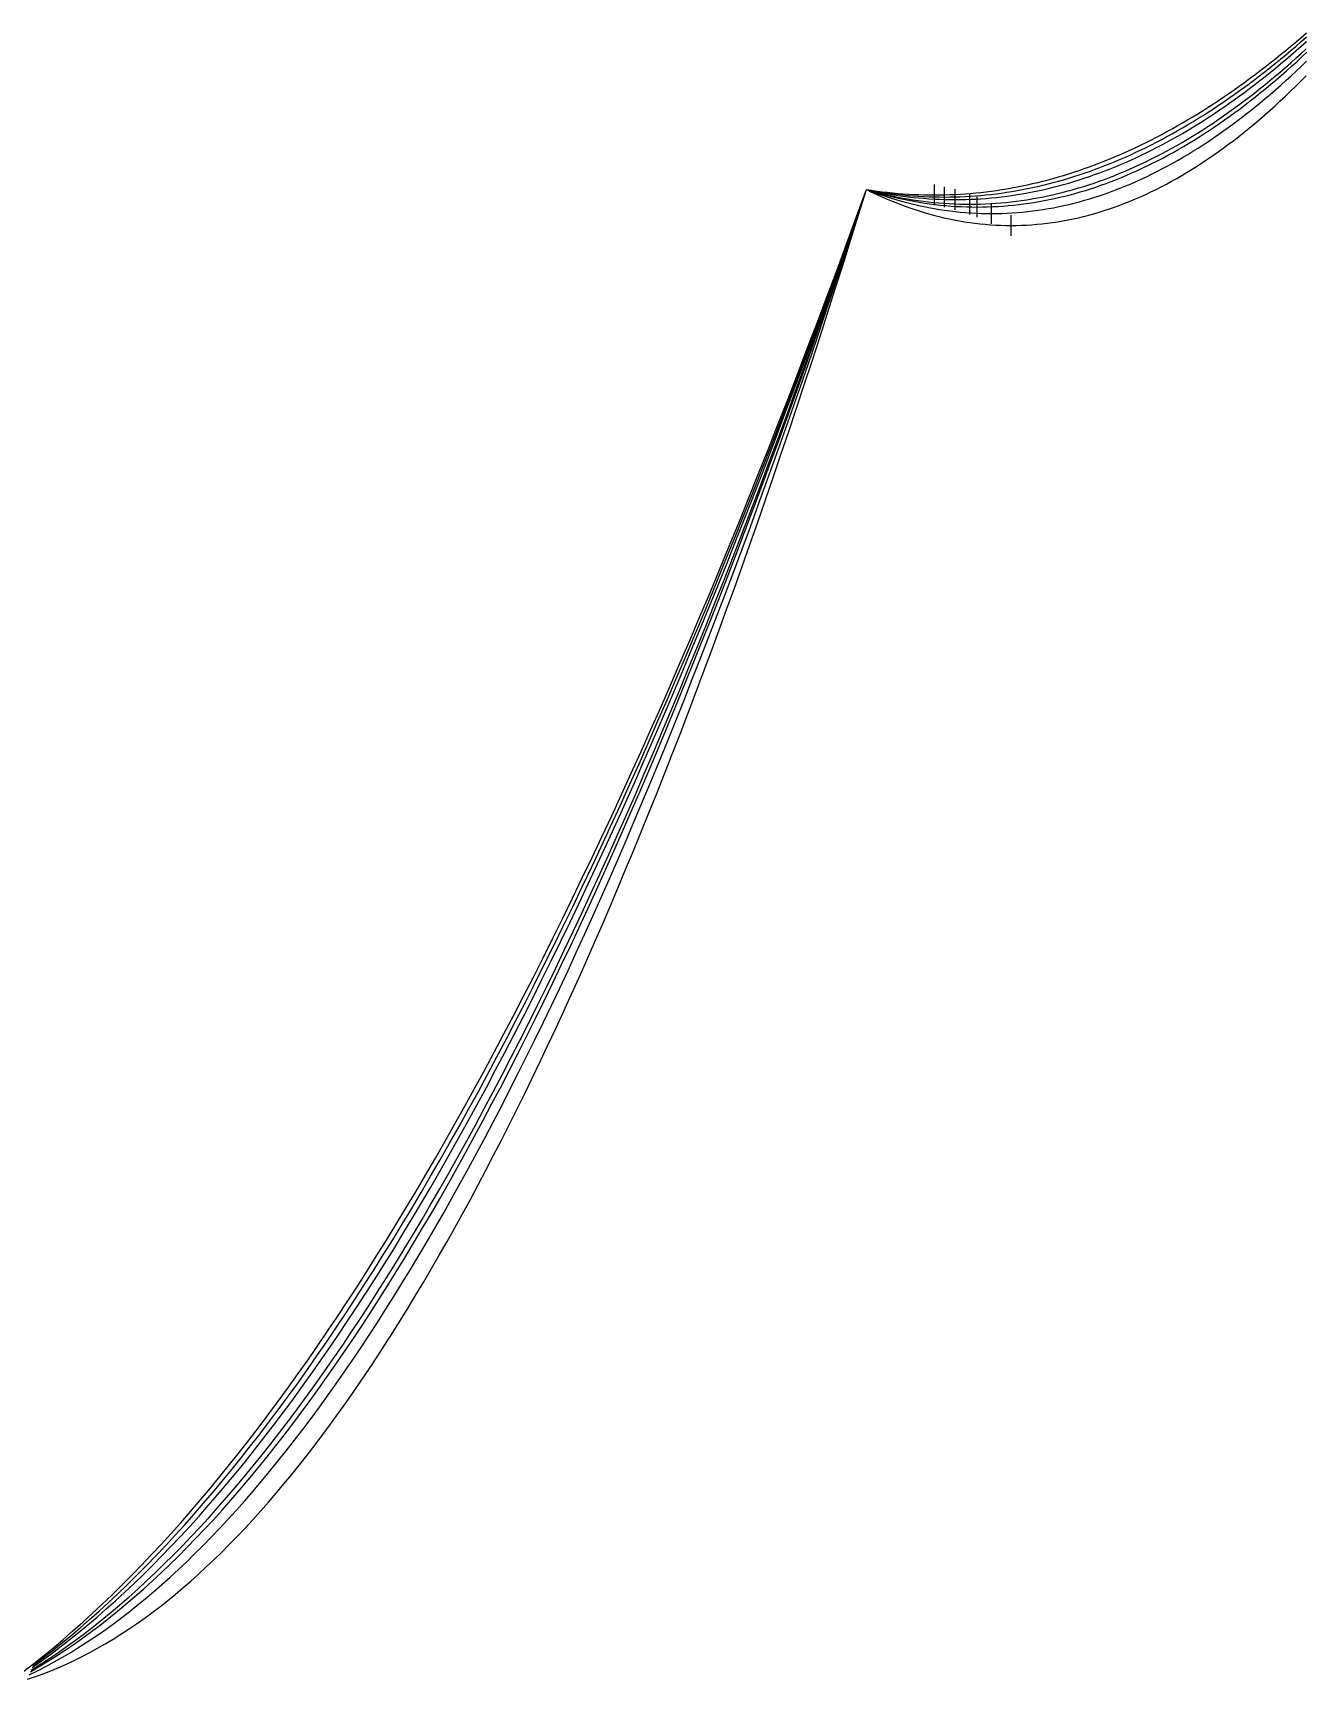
# Model space of a CAD drawing. Header units: metres. Extents: x -87 to 28195, y -4474 to 524.
# Drawn here: x 24047 to 24665, y -4270 to -3468 of the extents above; entities that cross this region are included whole.
import ezdxf

# ---------------------------------------------------------------- set-up
doc = ezdxf.new("R2010")
doc.units = ezdxf.units.M
for name, color, linetype in [('CATENARIES_-10_bare', 7, 'Continuous'), ('CATENARIES_-10_ICE', 7, 'Continuous'), ('CATENARIES_-19_bare', 7, 'Continuous'), ('CATENARIES_-19_HEAVY_ICE', 7, 'Continuous'), ('CATENARIES_0', 7, 'Continuous'), ('CATENARIES_0_ICE', 7, 'Continuous'), ('CATENARIES_50_theoretical', 7, 'Continuous')]:
    doc.layers.add(name, color=color, linetype=linetype)

msp = doc.modelspace()

# ---------------------------------------------------------------- linework, layer by layer
at = {"layer": 'CATENARIES_-10_bare'}
msp.add_line((24491.04, -3552.75), (24491.04, -3542.75), dxfattribs=at)
for points in [[(24452.92, -3544.1, 0), (24455.46, -3544.57, 0), (24458, -3545.01, 0), (24460.54, -3545.41, 0), (24463.09, -3545.78, 0), (24465.63, -3546.13, 0), (24468.17, -3546.43, 0), (24470.71, -3546.71, 0), (24473.25, -3546.95, 0), (24475.79, -3547.16, 0), (24478.34, -3547.34, 0), (24480.88, -3547.49, 0), (24483.42, -3547.6, 0), (24485.96, -3547.68, 0), (24488.5, -3547.73, 0), (24491.04, -3547.75, 0), (24493.56, -3547.73, 0), (24496.08, -3547.68, 0), (24498.6, -3547.6, 0), (24501.12, -3547.49, 0), (24503.63, -3547.35, 0), (24506.15, -3547.17, 0), (24508.67, -3546.97, 0), (24511.19, -3546.73, 0), (24513.71, -3546.46, 0), (24516.22, -3546.16, 0), (24518.74, -3545.82, 0), (24521.26, -3545.46, 0), (24523.78, -3545.06, 0), (24526.3, -3544.63, 0), (24528.81, -3544.17, 0), (24531.33, -3543.67, 0), (24533.85, -3543.15, 0), (24536.37, -3542.59, 0), (24538.89, -3542, 0), (24541.4, -3541.38, 0), (24543.92, -3540.73, 0), (24546.44, -3540.05, 0), (24548.96, -3539.33, 0), (24551.48, -3538.58, 0), (24553.99, -3537.81, 0), (24556.51, -3536.99, 0), (24559.03, -3536.15, 0), (24561.55, -3535.28, 0), (24564.07, -3534.37, 0), (24566.59, -3533.43, 0), (24569.1, -3532.46, 0), (24571.62, -3531.46, 0), (24574.14, -3530.43, 0), (24576.66, -3529.36, 0), (24579.18, -3528.26, 0), (24581.69, -3527.13, 0), (24584.21, -3525.97, 0), (24586.73, -3524.78, 0), (24589.25, -3523.55, 0), (24591.77, -3522.3, 0), (24594.28, -3521.01, 0), (24596.8, -3519.69, 0), (24599.32, -3518.33, 0), (24601.84, -3516.95, 0), (24604.36, -3515.53, 0), (24606.87, -3514.09, 0), (24609.39, -3512.61, 0), (24611.91, -3511.1, 0), (24614.43, -3509.55, 0), (24616.95, -3507.98, 0), (24619.46, -3506.37, 0), (24621.98, -3504.73, 0), (24624.5, -3503.06, 0), (24627.02, -3501.36, 0), (24629.54, -3499.62, 0), (24632.05, -3497.86, 0), (24634.57, -3496.06, 0), (24637.09, -3494.23, 0), (24639.61, -3492.36, 0), (24642.13, -3490.47, 0), (24644.64, -3488.54, 0), (24647.16, -3486.59, 0), (24649.68, -3484.6, 0), (24652.2, -3482.57, 0), (24654.72, -3480.52, 0), (24657.23, -3478.44, 0), (24659.75, -3476.32, 0), (24662.27, -3474.17, 0), (24664.79, -3471.99, 0), (24667.31, -3469.77, 0)], [(24046.77, -4263.42, 0), (24051.38, -4259.95, 0), (24056, -4256.37, 0), (24060.61, -4252.68, 0), (24065.23, -4248.89, 0), (24069.84, -4244.98, 0), (24074.46, -4240.97, 0), (24079.07, -4236.86, 0), (24083.69, -4232.63, 0), (24088.3, -4228.3, 0), (24092.92, -4223.86, 0), (24097.54, -4219.32, 0), (24102.15, -4214.67, 0), (24106.77, -4209.9, 0), (24111.38, -4205.04, 0), (24116, -4200.06, 0), (24120.61, -4194.98, 0), (24125.23, -4189.79, 0), (24129.84, -4184.49, 0), (24134.46, -4179.08, 0), (24139.07, -4173.57, 0), (24143.69, -4167.95, 0), (24148.3, -4162.22, 0), (24152.92, -4156.38, 0), (24157.54, -4150.44, 0), (24162.15, -4144.39, 0), (24166.77, -4138.23, 0), (24171.38, -4131.96, 0), (24176, -4125.59, 0), (24180.61, -4119.1, 0), (24185.23, -4112.51, 0), (24189.84, -4105.81, 0), (24194.46, -4099.01, 0), (24199.07, -4092.09, 0), (24203.69, -4085.07, 0), (24208.3, -4077.94, 0), (24212.92, -4070.7, 0), (24217.54, -4063.35, 0), (24222.15, -4055.9, 0), (24226.77, -4048.33, 0), (24231.38, -4040.66, 0), (24236, -4032.88, 0), (24240.61, -4024.99, 0), (24245.23, -4016.99, 0), (24249.84, -4008.89, 0), (24254.46, -4000.67, 0), (24259.07, -3992.35, 0), (24263.69, -3983.92, 0), (24268.3, -3975.38, 0), (24272.92, -3966.73, 0), (24277.54, -3957.97, 0), (24282.15, -3949.11, 0), (24286.77, -3940.13, 0), (24291.38, -3931.05, 0), (24296, -3921.85, 0), (24300.61, -3912.55, 0), (24305.23, -3903.14, 0), (24309.84, -3893.62, 0), (24314.46, -3883.99, 0), (24319.07, -3874.25, 0), (24323.69, -3864.41, 0), (24328.3, -3854.45, 0), (24332.92, -3844.38, 0), (24337.54, -3834.21, 0), (24342.15, -3823.92, 0), (24346.77, -3813.53, 0), (24351.38, -3803.03, 0), (24356, -3792.41, 0), (24360.61, -3781.69, 0), (24365.23, -3770.86, 0), (24369.84, -3759.91, 0), (24374.46, -3748.86, 0), (24379.07, -3737.7, 0), (24383.69, -3726.43, 0), (24388.3, -3715.04, 0), (24392.92, -3703.55, 0), (24397.54, -3691.95, 0), (24402.15, -3680.23, 0), (24406.77, -3668.41, 0), (24411.38, -3656.48, 0), (24416, -3644.43, 0), (24420.61, -3632.28, 0), (24425.23, -3620.01, 0), (24429.84, -3607.64, 0), (24434.46, -3595.15, 0), (24439.07, -3582.56, 0), (24443.69, -3569.85, 0), (24448.3, -3557.03, 0), (24452.92, -3544.1, 0)]]:
    msp.add_polyline3d(points, dxfattribs=at)
at = {"layer": 'CATENARIES_-10_ICE'}
msp.add_line((24503.34, -3556.26), (24503.34, -3546.26), dxfattribs=at)
for points in [[(24452.92, -3544.1, 0), (24455.44, -3544.8, 0), (24457.96, -3545.46, 0), (24460.48, -3546.09, 0), (24463, -3546.68, 0), (24465.52, -3547.23, 0), (24468.04, -3547.75, 0), (24470.57, -3548.24, 0), (24473.09, -3548.68, 0), (24475.61, -3549.09, 0), (24478.13, -3549.47, 0), (24480.65, -3549.81, 0), (24483.17, -3550.11, 0), (24485.69, -3550.38, 0), (24488.21, -3550.62, 0), (24490.73, -3550.81, 0), (24493.25, -3550.97, 0), (24495.77, -3551.1, 0), (24498.29, -3551.19, 0), (24500.82, -3551.24, 0), (24503.34, -3551.26, 0), (24505.86, -3551.24, 0), (24508.38, -3551.19, 0), (24510.9, -3551.1, 0), (24513.42, -3550.97, 0), (24515.94, -3550.81, 0), (24518.46, -3550.62, 0), (24520.98, -3550.38, 0), (24523.5, -3550.11, 0), (24526.03, -3549.81, 0), (24528.55, -3549.47, 0), (24531.07, -3549.09, 0), (24533.59, -3548.68, 0), (24536.11, -3548.23, 0), (24538.63, -3547.75, 0), (24541.15, -3547.23, 0), (24543.67, -3546.68, 0), (24546.19, -3546.09, 0), (24548.72, -3545.46, 0), (24551.24, -3544.8, 0), (24553.76, -3544.1, 0), (24556.28, -3543.36, 0), (24558.8, -3542.59, 0), (24561.32, -3541.79, 0), (24563.84, -3540.95, 0), (24566.36, -3540.07, 0), (24568.88, -3539.16, 0), (24571.4, -3538.21, 0), (24573.93, -3537.22, 0), (24576.45, -3536.2, 0), (24578.97, -3535.15, 0), (24581.49, -3534.05, 0), (24584.01, -3532.92, 0), (24586.53, -3531.76, 0), (24589.05, -3530.56, 0), (24591.57, -3529.32, 0), (24594.09, -3528.05, 0), (24596.62, -3526.75, 0), (24599.14, -3525.4, 0), (24601.66, -3524.02, 0), (24604.18, -3522.61, 0), (24606.7, -3521.16, 0), (24609.22, -3519.67, 0), (24611.74, -3518.15, 0), (24614.26, -3516.59, 0), (24616.78, -3514.99, 0), (24619.3, -3513.36, 0), (24621.83, -3511.7, 0), (24624.35, -3510, 0), (24626.87, -3508.26, 0), (24629.39, -3506.48, 0), (24631.91, -3504.67, 0), (24634.43, -3502.83, 0), (24636.95, -3500.95, 0), (24639.47, -3499.03, 0), (24641.99, -3497.08, 0), (24644.51, -3495.09, 0), (24647.04, -3493.06, 0), (24649.56, -3491, 0), (24652.08, -3488.9, 0), (24654.6, -3486.77, 0), (24657.12, -3484.6, 0), (24659.64, -3482.4, 0), (24662.16, -3480.15, 0), (24664.68, -3477.88, 0), (24667.2, -3475.56, 0)], [(24045.91, -4265.7, 0), (24050.24, -4262.99, 0), (24054.57, -4260.18, 0), (24058.9, -4257.25, 0), (24063.23, -4254.22, 0), (24067.56, -4251.09, 0), (24071.89, -4247.85, 0), (24076.22, -4244.5, 0), (24080.55, -4241.05, 0), (24084.88, -4237.49, 0), (24089.21, -4233.83, 0), (24093.54, -4230.06, 0), (24097.87, -4226.18, 0), (24102.2, -4222.2, 0), (24106.53, -4218.11, 0), (24110.86, -4213.92, 0), (24115.19, -4209.62, 0), (24119.52, -4205.21, 0), (24123.85, -4200.7, 0), (24128.18, -4196.08, 0), (24132.51, -4191.36, 0), (24136.84, -4186.53, 0), (24141.17, -4181.59, 0), (24145.5, -4176.54, 0), (24149.83, -4171.39, 0), (24154.16, -4166.14, 0), (24158.49, -4160.77, 0), (24162.82, -4155.3, 0), (24167.15, -4149.73, 0), (24171.48, -4144.05, 0), (24175.81, -4138.26, 0), (24180.14, -4132.36, 0), (24184.47, -4126.36, 0), (24188.8, -4120.25, 0), (24193.13, -4114.03, 0), (24197.46, -4107.71, 0), (24201.79, -4101.28, 0), (24206.12, -4094.75, 0), (24210.45, -4088.1, 0), (24214.78, -4081.35, 0), (24219.11, -4074.5, 0), (24223.44, -4067.53, 0), (24227.77, -4060.46, 0), (24232.1, -4053.28, 0), (24236.43, -4046, 0), (24240.76, -4038.61, 0), (24245.08, -4031.11, 0), (24249.41, -4023.5, 0), (24253.74, -4015.79, 0), (24258.07, -4007.97, 0), (24262.4, -4000.04, 0), (24266.73, -3992.01, 0), (24271.06, -3983.86, 0), (24275.39, -3975.61, 0), (24279.72, -3967.25, 0), (24284.05, -3958.79, 0), (24288.38, -3950.21, 0), (24292.71, -3941.53, 0), (24297.04, -3932.75, 0), (24301.37, -3923.85, 0), (24305.7, -3914.84, 0), (24310.03, -3905.73, 0), (24314.36, -3896.51, 0), (24318.69, -3887.18, 0), (24323.02, -3877.75, 0), (24327.35, -3868.2, 0), (24331.68, -3858.55, 0), (24336.01, -3848.79, 0), (24340.34, -3838.92, 0), (24344.67, -3828.94, 0), (24349, -3818.86, 0), (24353.33, -3808.66, 0), (24357.66, -3798.36, 0), (24361.99, -3787.95, 0), (24366.32, -3777.43, 0), (24370.65, -3766.8, 0), (24374.98, -3756.06, 0), (24379.31, -3745.21, 0), (24383.64, -3734.26, 0), (24387.97, -3723.19, 0), (24392.3, -3712.02, 0), (24396.63, -3700.74, 0), (24400.96, -3689.34, 0), (24405.29, -3677.84, 0), (24409.62, -3666.23, 0), (24413.95, -3654.51, 0), (24418.28, -3642.68, 0), (24422.61, -3630.74, 0), (24426.94, -3618.7, 0), (24431.27, -3606.54, 0), (24435.6, -3594.27, 0), (24439.93, -3581.89, 0), (24444.26, -3569.41, 0), (24448.59, -3556.81, 0), (24452.92, -3544.1, 0)]]:
    msp.add_polyline3d(points, dxfattribs=at)
at = {"layer": 'CATENARIES_-19_bare'}
msp.add_line((24486.04, -3551.73), (24486.04, -3541.73), dxfattribs=at)
for points in [[(24452.92, -3544.1, 0), (24455.47, -3544.49, 0), (24458.02, -3544.85, 0), (24460.56, -3545.18, 0), (24463.11, -3545.47, 0), (24465.66, -3545.74, 0), (24468.21, -3545.97, 0), (24470.76, -3546.17, 0), (24473.3, -3546.34, 0), (24475.85, -3546.48, 0), (24478.4, -3546.59, 0), (24480.95, -3546.67, 0), (24483.5, -3546.72, 0), (24486.04, -3546.73, 0), (24488.56, -3546.72, 0), (24491.08, -3546.67, 0), (24493.6, -3546.6, 0), (24496.11, -3546.49, 0), (24498.63, -3546.35, 0), (24501.15, -3546.19, 0), (24503.67, -3545.99, 0), (24506.18, -3545.76, 0), (24508.7, -3545.5, 0), (24511.22, -3545.21, 0), (24513.74, -3544.89, 0), (24516.26, -3544.54, 0), (24518.77, -3544.16, 0), (24521.29, -3543.75, 0), (24523.81, -3543.31, 0), (24526.33, -3542.84, 0), (24528.84, -3542.34, 0), (24531.36, -3541.8, 0), (24533.88, -3541.24, 0), (24536.4, -3540.65, 0), (24538.91, -3540.02, 0), (24541.43, -3539.37, 0), (24543.95, -3538.68, 0), (24546.47, -3537.97, 0), (24548.99, -3537.22, 0), (24551.5, -3536.45, 0), (24554.02, -3535.64, 0), (24556.54, -3534.8, 0), (24559.06, -3533.93, 0), (24561.57, -3533.04, 0), (24564.09, -3532.11, 0), (24566.61, -3531.15, 0), (24569.13, -3530.16, 0), (24571.65, -3529.14, 0), (24574.16, -3528.09, 0), (24576.68, -3527.01, 0), (24579.2, -3525.9, 0), (24581.72, -3524.75, 0), (24584.23, -3523.58, 0), (24586.75, -3522.38, 0), (24589.27, -3521.15, 0), (24591.79, -3519.88, 0), (24594.3, -3518.59, 0), (24596.82, -3517.26, 0), (24599.34, -3515.91, 0), (24601.86, -3514.52, 0), (24604.38, -3513.11, 0), (24606.89, -3511.66, 0), (24609.41, -3510.18, 0), (24611.93, -3508.68, 0), (24614.45, -3507.14, 0), (24616.96, -3505.57, 0), (24619.48, -3503.97, 0), (24622, -3502.34, 0), (24624.52, -3500.68, 0), (24627.03, -3498.99, 0), (24629.55, -3497.27, 0), (24632.07, -3495.52, 0), (24634.59, -3493.73, 0), (24637.11, -3491.92, 0), (24639.62, -3490.08, 0), (24642.14, -3488.21, 0), (24644.66, -3486.3, 0), (24647.18, -3484.37, 0), (24649.69, -3482.4, 0), (24652.21, -3480.41, 0), (24654.73, -3478.38, 0), (24657.25, -3476.32, 0), (24659.76, -3474.23, 0), (24662.28, -3472.12, 0), (24664.8, -3469.97, 0), (24667.32, -3467.79, 0)], [(24042.47, -4266.14, 0), (24047.24, -4262.44, 0), (24052.01, -4258.64, 0), (24056.78, -4254.73, 0), (24061.56, -4250.7, 0), (24066.33, -4246.57, 0), (24071.1, -4242.32, 0), (24075.87, -4237.97, 0), (24080.65, -4233.51, 0), (24085.42, -4228.94, 0), (24090.19, -4224.25, 0), (24094.97, -4219.46, 0), (24099.74, -4214.56, 0), (24104.51, -4209.54, 0), (24109.28, -4204.42, 0), (24114.06, -4199.19, 0), (24118.83, -4193.84, 0), (24123.6, -4188.39, 0), (24128.37, -4182.83, 0), (24133.15, -4177.16, 0), (24137.92, -4171.37, 0), (24142.69, -4165.48, 0), (24147.47, -4159.48, 0), (24152.24, -4153.36, 0), (24157.01, -4147.14, 0), (24161.78, -4140.8, 0), (24166.56, -4134.36, 0), (24171.33, -4127.8, 0), (24176.1, -4121.14, 0), (24180.87, -4114.36, 0), (24185.65, -4107.47, 0), (24190.42, -4100.48, 0), (24195.19, -4093.37, 0), (24199.97, -4086.15, 0), (24204.74, -4078.82, 0), (24209.51, -4071.38, 0), (24214.28, -4063.83, 0), (24219.06, -4056.17, 0), (24223.83, -4048.4, 0), (24228.6, -4040.51, 0), (24233.37, -4032.52, 0), (24238.15, -4024.41, 0), (24242.92, -4016.2, 0), (24247.69, -4007.87, 0), (24252.47, -3999.43, 0), (24257.24, -3990.89, 0), (24262.01, -3982.23, 0), (24266.78, -3973.45, 0), (24271.56, -3964.57, 0), (24276.33, -3955.58, 0), (24281.1, -3946.47, 0), (24285.87, -3937.26, 0), (24290.65, -3927.93, 0), (24295.42, -3918.49, 0), (24300.19, -3908.94, 0), (24304.97, -3899.28, 0), (24309.74, -3889.5, 0), (24314.51, -3879.62, 0), (24319.28, -3869.62, 0), (24324.06, -3859.51, 0), (24328.83, -3849.29, 0), (24333.6, -3838.96, 0), (24338.37, -3828.51, 0), (24343.15, -3817.95, 0), (24347.92, -3807.29, 0), (24352.69, -3796.5, 0), (24357.47, -3785.61, 0), (24362.24, -3774.61, 0), (24367.01, -3763.49, 0), (24371.78, -3752.26, 0), (24376.56, -3740.92, 0), (24381.33, -3729.46, 0), (24386.1, -3717.89, 0), (24390.87, -3706.21, 0), (24395.65, -3694.42, 0), (24400.42, -3682.52, 0), (24405.19, -3670.5, 0), (24409.97, -3658.37, 0), (24414.74, -3646.12, 0), (24419.51, -3633.77, 0), (24424.28, -3621.3, 0), (24429.06, -3608.71, 0), (24433.83, -3596.02, 0), (24438.6, -3583.21, 0), (24443.37, -3570.29, 0), (24448.15, -3557.25, 0), (24452.92, -3544.1, 0)]]:
    msp.add_polyline3d(points, dxfattribs=at)
at = {"layer": 'CATENARIES_-19_HEAVY_ICE'}
msp.add_line((24513.91, -3560.82), (24513.91, -3550.82), dxfattribs=at)
for points in [[(24452.92, -3544.1, 0), (24455.46, -3545.06, 0), (24458, -3545.97, 0), (24460.54, -3546.85, 0), (24463.08, -3547.68, 0), (24465.63, -3548.47, 0), (24468.17, -3549.23, 0), (24470.71, -3549.94, 0), (24473.25, -3550.61, 0), (24475.79, -3551.24, 0), (24478.33, -3551.83, 0), (24480.87, -3552.38, 0), (24483.41, -3552.89, 0), (24485.95, -3553.36, 0), (24488.5, -3553.79, 0), (24491.04, -3554.17, 0), (24493.58, -3554.52, 0), (24496.12, -3554.82, 0), (24498.66, -3555.09, 0), (24501.2, -3555.31, 0), (24503.74, -3555.49, 0), (24506.28, -3555.64, 0), (24508.82, -3555.74, 0), (24511.37, -3555.8, 0), (24513.91, -3555.82, 0), (24516.42, -3555.8, 0), (24518.94, -3555.74, 0), (24521.45, -3555.64, 0), (24523.97, -3555.5, 0), (24526.49, -3555.32, 0), (24529, -3555.1, 0), (24531.52, -3554.84, 0), (24534.03, -3554.54, 0), (24536.55, -3554.2, 0), (24539.07, -3553.83, 0), (24541.58, -3553.41, 0), (24544.1, -3552.95, 0), (24546.61, -3552.45, 0), (24549.13, -3551.91, 0), (24551.65, -3551.33, 0), (24554.16, -3550.71, 0), (24556.68, -3550.06, 0), (24559.19, -3549.36, 0), (24561.71, -3548.62, 0), (24564.23, -3547.84, 0), (24566.74, -3547.02, 0), (24569.26, -3546.17, 0), (24571.77, -3545.27, 0), (24574.29, -3544.33, 0), (24576.81, -3543.35, 0), (24579.32, -3542.34, 0), (24581.84, -3541.28, 0), (24584.35, -3540.18, 0), (24586.87, -3539.05, 0), (24589.38, -3537.87, 0), (24591.9, -3536.65, 0), (24594.42, -3535.39, 0), (24596.93, -3534.1, 0), (24599.45, -3532.76, 0), (24601.96, -3531.38, 0), (24604.48, -3529.97, 0), (24607, -3528.51, 0), (24609.51, -3527.01, 0), (24612.03, -3525.48, 0), (24614.54, -3523.9, 0), (24617.06, -3522.28, 0), (24619.58, -3520.63, 0), (24622.09, -3518.93, 0), (24624.61, -3517.2, 0), (24627.12, -3515.42, 0), (24629.64, -3513.6, 0), (24632.16, -3511.75, 0), (24634.67, -3509.85, 0), (24637.19, -3507.91, 0), (24639.7, -3505.94, 0), (24642.22, -3503.92, 0), (24644.74, -3501.87, 0), (24647.25, -3499.77, 0), (24649.77, -3497.63, 0), (24652.28, -3495.46, 0), (24654.8, -3493.24, 0), (24657.31, -3490.98, 0), (24659.83, -3488.69, 0), (24662.35, -3486.35, 0), (24664.86, -3483.97, 0), (24667.38, -3481.56, 0)], [(24045.04, -4267.9, 0), (24049.07, -4265.93, 0), (24053.11, -4263.85, 0), (24057.15, -4261.67, 0), (24061.19, -4259.39, 0), (24065.23, -4257.01, 0), (24069.27, -4254.52, 0), (24073.3, -4251.93, 0), (24077.34, -4249.24, 0), (24081.38, -4246.44, 0), (24085.42, -4243.54, 0), (24089.46, -4240.54, 0), (24093.5, -4237.44, 0), (24097.54, -4234.23, 0), (24101.57, -4230.92, 0), (24105.61, -4227.5, 0), (24109.65, -4223.98, 0), (24113.69, -4220.36, 0), (24117.73, -4216.64, 0), (24121.77, -4212.81, 0), (24125.8, -4208.88, 0), (24129.84, -4204.85, 0), (24133.88, -4200.71, 0), (24137.92, -4196.47, 0), (24141.96, -4192.13, 0), (24146, -4187.68, 0), (24150.04, -4183.13, 0), (24154.07, -4178.48, 0), (24158.11, -4173.72, 0), (24162.15, -4168.86, 0), (24166.19, -4163.9, 0), (24170.23, -4158.83, 0), (24174.27, -4153.66, 0), (24178.3, -4148.38, 0), (24182.34, -4143, 0), (24186.38, -4137.52, 0), (24190.42, -4131.93, 0), (24194.46, -4126.24, 0), (24198.5, -4120.45, 0), (24202.54, -4114.55, 0), (24206.57, -4108.55, 0), (24210.61, -4102.45, 0), (24214.65, -4096.24, 0), (24218.69, -4089.92, 0), (24222.73, -4083.51, 0), (24226.77, -4076.99, 0), (24230.8, -4070.36, 0), (24234.84, -4063.63, 0), (24238.88, -4056.8, 0), (24242.92, -4049.86, 0), (24246.96, -4042.82, 0), (24251, -4035.67, 0), (24255.04, -4028.42, 0), (24259.07, -4021.06, 0), (24263.11, -4013.6, 0), (24267.15, -4006.04, 0), (24271.19, -3998.37, 0), (24275.23, -3990.6, 0), (24279.27, -3982.72, 0), (24283.3, -3974.73, 0), (24287.34, -3966.65, 0), (24291.38, -3958.45, 0), (24295.42, -3950.16, 0), (24299.46, -3941.75, 0), (24303.5, -3933.25, 0), (24307.54, -3924.63, 0), (24311.57, -3915.92, 0), (24315.61, -3907.09, 0), (24319.65, -3898.17, 0), (24323.69, -3889.13, 0), (24327.73, -3879.99, 0), (24331.77, -3870.75, 0), (24335.8, -3861.4, 0), (24339.84, -3851.95, 0), (24343.88, -3842.38, 0), (24347.92, -3832.72, 0), (24351.96, -3822.95, 0), (24356, -3813.07, 0), (24360.04, -3803.09, 0), (24364.07, -3793, 0), (24368.11, -3782.8, 0), (24372.15, -3772.5, 0), (24376.19, -3762.09, 0), (24380.23, -3751.58, 0), (24384.27, -3740.96, 0), (24388.3, -3730.23, 0), (24392.34, -3719.4, 0), (24396.38, -3708.46, 0), (24400.42, -3697.42, 0), (24404.46, -3686.26, 0), (24408.5, -3675, 0), (24412.54, -3663.64, 0), (24416.57, -3652.17, 0), (24420.61, -3640.59, 0), (24424.65, -3628.9, 0), (24428.69, -3617.11, 0), (24432.73, -3605.21, 0), (24436.77, -3593.2, 0), (24440.8, -3581.09, 0), (24444.84, -3568.87, 0), (24448.88, -3556.54, 0), (24452.92, -3544.1, 0)]]:
    msp.add_polyline3d(points, dxfattribs=at)
at = {"layer": 'CATENARIES_0'}
msp.add_line((24496.11, -3554), (24496.11, -3544), dxfattribs=at)
for points in [[(24452.92, -3544.1, 0), (24455.46, -3544.66, 0), (24458, -3545.19, 0), (24460.54, -3545.68, 0), (24463.08, -3546.13, 0), (24465.62, -3546.56, 0), (24468.16, -3546.95, 0), (24470.71, -3547.31, 0), (24473.25, -3547.63, 0), (24475.79, -3547.92, 0), (24478.33, -3548.17, 0), (24480.87, -3548.39, 0), (24483.41, -3548.58, 0), (24485.95, -3548.73, 0), (24488.49, -3548.85, 0), (24491.03, -3548.93, 0), (24493.57, -3548.98, 0), (24496.11, -3549, 0), (24498.63, -3548.98, 0), (24501.15, -3548.93, 0), (24503.67, -3548.85, 0), (24506.18, -3548.73, 0), (24508.7, -3548.58, 0), (24511.22, -3548.4, 0), (24513.74, -3548.18, 0), (24516.25, -3547.94, 0), (24518.77, -3547.65, 0), (24521.29, -3547.34, 0), (24523.81, -3546.99, 0), (24526.33, -3546.6, 0), (24528.84, -3546.19, 0), (24531.36, -3545.74, 0), (24533.88, -3545.25, 0), (24536.4, -3544.74, 0), (24538.91, -3544.19, 0), (24541.43, -3543.61, 0), (24543.95, -3542.99, 0), (24546.47, -3542.34, 0), (24548.98, -3541.66, 0), (24551.5, -3540.94, 0), (24554.02, -3540.19, 0), (24556.54, -3539.41, 0), (24559.06, -3538.59, 0), (24561.57, -3537.74, 0), (24564.09, -3536.86, 0), (24566.61, -3535.94, 0), (24569.13, -3535, 0), (24571.64, -3534.01, 0), (24574.16, -3533, 0), (24576.68, -3531.95, 0), (24579.2, -3530.86, 0), (24581.71, -3529.75, 0), (24584.23, -3528.6, 0), (24586.75, -3527.42, 0), (24589.27, -3526.2, 0), (24591.79, -3524.95, 0), (24594.3, -3523.67, 0), (24596.82, -3522.35, 0), (24599.34, -3521, 0), (24601.86, -3519.62, 0), (24604.37, -3518.2, 0), (24606.89, -3516.76, 0), (24609.41, -3515.27, 0), (24611.93, -3513.76, 0), (24614.45, -3512.21, 0), (24616.96, -3510.62, 0), (24619.48, -3509.01, 0), (24622, -3507.36, 0), (24624.52, -3505.67, 0), (24627.03, -3503.96, 0), (24629.55, -3502.21, 0), (24632.07, -3500.43, 0), (24634.59, -3498.61, 0), (24637.1, -3496.76, 0), (24639.62, -3494.88, 0), (24642.14, -3492.96, 0), (24644.66, -3491.01, 0), (24647.18, -3489.03, 0), (24649.69, -3487.01, 0), (24652.21, -3484.96, 0), (24654.73, -3482.87, 0), (24657.25, -3480.76, 0), (24659.76, -3478.61, 0), (24662.28, -3476.42, 0), (24664.8, -3474.21, 0), (24667.32, -3471.95, 0)], [(24046.47, -4264.3, 0), (24050.98, -4261.12, 0), (24055.5, -4257.83, 0), (24060.02, -4254.44, 0), (24064.53, -4250.94, 0), (24069.05, -4247.33, 0), (24073.57, -4243.61, 0), (24078.08, -4239.78, 0), (24082.6, -4235.85, 0), (24087.11, -4231.81, 0), (24091.63, -4227.66, 0), (24096.15, -4223.41, 0), (24100.66, -4219.04, 0), (24105.18, -4214.57, 0), (24109.69, -4209.99, 0), (24114.21, -4205.31, 0), (24118.73, -4200.51, 0), (24123.24, -4195.61, 0), (24127.76, -4190.6, 0), (24132.27, -4185.48, 0), (24136.79, -4180.26, 0), (24141.31, -4174.93, 0), (24145.82, -4169.48, 0), (24150.34, -4163.94, 0), (24154.86, -4158.28, 0), (24159.37, -4152.51, 0), (24163.89, -4146.64, 0), (24168.4, -4140.66, 0), (24172.92, -4134.57, 0), (24177.44, -4128.37, 0), (24181.95, -4122.07, 0), (24186.47, -4115.65, 0), (24190.98, -4109.13, 0), (24195.5, -4102.5, 0), (24200.02, -4095.76, 0), (24204.53, -4088.92, 0), (24209.05, -4081.96, 0), (24213.57, -4074.9, 0), (24218.08, -4067.72, 0), (24222.6, -4060.44, 0), (24227.11, -4053.05, 0), (24231.63, -4045.56, 0), (24236.15, -4037.95, 0), (24240.66, -4030.24, 0), (24245.18, -4022.41, 0), (24249.69, -4014.48, 0), (24254.21, -4006.44, 0), (24258.73, -3998.29, 0), (24263.24, -3990.03, 0), (24267.76, -3981.66, 0), (24272.27, -3973.18, 0), (24276.79, -3964.6, 0), (24281.31, -3955.9, 0), (24285.82, -3947.1, 0), (24290.34, -3938.18, 0), (24294.86, -3929.16, 0), (24299.37, -3920.03, 0), (24303.89, -3910.79, 0), (24308.4, -3901.43, 0), (24312.92, -3891.97, 0), (24317.44, -3882.4, 0), (24321.95, -3872.73, 0), (24326.47, -3862.94, 0), (24330.98, -3853.04, 0), (24335.5, -3843.03, 0), (24340.02, -3832.91, 0), (24344.53, -3822.68, 0), (24349.05, -3812.34, 0), (24353.57, -3801.9, 0), (24358.08, -3791.34, 0), (24362.6, -3780.67, 0), (24367.11, -3769.89, 0), (24371.63, -3759, 0), (24376.15, -3748.01, 0), (24380.66, -3736.9, 0), (24385.18, -3725.68, 0), (24389.69, -3714.35, 0), (24394.21, -3702.91, 0), (24398.73, -3691.36, 0), (24403.24, -3679.7, 0), (24407.76, -3667.92, 0), (24412.27, -3656.04, 0), (24416.79, -3644.05, 0), (24421.31, -3631.94, 0), (24425.82, -3619.73, 0), (24430.34, -3607.4, 0), (24434.86, -3594.96, 0), (24439.37, -3582.41, 0), (24443.89, -3569.75, 0), (24448.4, -3556.98, 0), (24452.92, -3544.1, 0)]]:
    msp.add_polyline3d(points, dxfattribs=at)
at = {"layer": 'CATENARIES_0_ICE'}
msp.add_line((24506.94, -3557.63), (24506.94, -3547.63), dxfattribs=at)
for points in [[(24452.92, -3544.1, 0), (24455.49, -3544.89, 0), (24458.06, -3545.65, 0), (24460.64, -3546.36, 0), (24463.21, -3547.04, 0), (24465.78, -3547.68, 0), (24468.35, -3548.28, 0), (24470.93, -3548.84, 0), (24473.5, -3549.36, 0), (24476.07, -3549.84, 0), (24478.64, -3550.29, 0), (24481.21, -3550.69, 0), (24483.79, -3551.06, 0), (24486.36, -3551.39, 0), (24488.93, -3551.68, 0), (24491.5, -3551.93, 0), (24494.07, -3552.14, 0), (24496.65, -3552.32, 0), (24499.22, -3552.45, 0), (24501.79, -3552.55, 0), (24504.36, -3552.61, 0), (24506.94, -3552.63, 0), (24509.45, -3552.61, 0), (24511.96, -3552.55, 0), (24514.47, -3552.46, 0), (24516.98, -3552.33, 0), (24519.49, -3552.17, 0), (24522, -3551.96, 0), (24524.51, -3551.72, 0), (24527.02, -3551.45, 0), (24529.53, -3551.14, 0), (24532.04, -3550.79, 0), (24534.55, -3550.4, 0), (24537.06, -3549.98, 0), (24539.57, -3549.52, 0), (24542.08, -3549.02, 0), (24544.59, -3548.48, 0), (24547.1, -3547.91, 0), (24549.61, -3547.31, 0), (24552.12, -3546.66, 0), (24554.63, -3545.98, 0), (24557.14, -3545.26, 0), (24559.65, -3544.51, 0), (24562.16, -3543.72, 0), (24564.67, -3542.89, 0), (24567.18, -3542.02, 0), (24569.69, -3541.12, 0), (24572.2, -3540.18, 0), (24574.71, -3539.2, 0), (24577.22, -3538.19, 0), (24579.73, -3537.14, 0), (24582.24, -3536.05, 0), (24584.75, -3534.93, 0), (24587.26, -3533.77, 0), (24589.77, -3532.57, 0), (24592.28, -3531.34, 0), (24594.79, -3530.07, 0), (24597.3, -3528.76, 0), (24599.81, -3527.42, 0), (24602.32, -3526.03, 0), (24604.83, -3524.62, 0), (24607.34, -3523.16, 0), (24609.85, -3521.67, 0), (24612.36, -3520.14, 0), (24614.87, -3518.57, 0), (24617.38, -3516.97, 0), (24619.89, -3515.33, 0), (24622.4, -3513.65, 0), (24624.91, -3511.94, 0), (24627.42, -3510.19, 0), (24629.93, -3508.4, 0), (24632.44, -3506.58, 0), (24634.95, -3504.72, 0), (24637.46, -3502.82, 0), (24639.97, -3500.88, 0), (24642.48, -3498.91, 0), (24644.99, -3496.9, 0), (24647.5, -3494.86, 0), (24650.01, -3492.77, 0), (24652.52, -3490.65, 0), (24655.03, -3488.5, 0), (24657.54, -3486.3, 0), (24660.05, -3484.07, 0), (24662.56, -3481.81, 0), (24665.07, -3479.5, 0), (24667.58, -3477.16, 0)], [(24045.65, -4266.41, 0), (24049.89, -4263.94, 0), (24054.13, -4261.36, 0), (24058.37, -4258.68, 0), (24062.62, -4255.89, 0), (24066.86, -4253, 0), (24071.1, -4250, 0), (24075.34, -4246.89, 0), (24079.59, -4243.68, 0), (24083.83, -4240.37, 0), (24088.07, -4236.94, 0), (24092.31, -4233.42, 0), (24096.56, -4229.78, 0), (24100.8, -4226.05, 0), (24105.04, -4222.2, 0), (24109.28, -4218.25, 0), (24113.53, -4214.2, 0), (24117.77, -4210.04, 0), (24122.01, -4205.77, 0), (24126.25, -4201.4, 0), (24130.5, -4196.92, 0), (24134.74, -4192.34, 0), (24138.98, -4187.65, 0), (24143.22, -4182.85, 0), (24147.47, -4177.95, 0), (24151.71, -4172.94, 0), (24155.95, -4167.83, 0), (24160.19, -4162.61, 0), (24164.44, -4157.28, 0), (24168.68, -4151.85, 0), (24172.92, -4146.32, 0), (24177.16, -4140.67, 0), (24181.4, -4134.92, 0), (24185.65, -4129.07, 0), (24189.89, -4123.11, 0), (24194.13, -4117.04, 0), (24198.37, -4110.86, 0), (24202.62, -4104.58, 0), (24206.86, -4098.19, 0), (24211.1, -4091.7, 0), (24215.34, -4085.1, 0), (24219.59, -4078.39, 0), (24223.83, -4071.58, 0), (24228.07, -4064.66, 0), (24232.31, -4057.64, 0), (24236.56, -4050.5, 0), (24240.8, -4043.26, 0), (24245.04, -4035.92, 0), (24249.28, -4028.46, 0), (24253.53, -4020.91, 0), (24257.77, -4013.24, 0), (24262.01, -4005.46, 0), (24266.25, -3997.58, 0), (24270.5, -3989.6, 0), (24274.74, -3981.5, 0), (24278.98, -3973.3, 0), (24283.22, -3964.99, 0), (24287.47, -3956.58, 0), (24291.71, -3948.05, 0), (24295.95, -3939.42, 0), (24300.19, -3930.68, 0), (24304.44, -3921.84, 0), (24308.68, -3912.88, 0), (24312.92, -3903.82, 0), (24317.16, -3894.66, 0), (24321.4, -3885.38, 0), (24325.65, -3876, 0), (24329.89, -3866.51, 0), (24334.13, -3856.91, 0), (24338.37, -3847.2, 0), (24342.62, -3837.38, 0), (24346.86, -3827.46, 0), (24351.1, -3817.43, 0), (24355.34, -3807.29, 0), (24359.59, -3797.04, 0), (24363.83, -3786.69, 0), (24368.07, -3776.23, 0), (24372.31, -3765.65, 0), (24376.56, -3754.97, 0), (24380.8, -3744.18, 0), (24385.04, -3733.29, 0), (24389.28, -3722.28, 0), (24393.53, -3711.16, 0), (24397.77, -3699.94, 0), (24402.01, -3688.61, 0), (24406.25, -3677.17, 0), (24410.5, -3665.62, 0), (24414.74, -3653.96, 0), (24418.98, -3642.19, 0), (24423.22, -3630.31, 0), (24427.47, -3618.32, 0), (24431.71, -3606.23, 0), (24435.95, -3594.02, 0), (24440.19, -3581.7, 0), (24444.44, -3569.28, 0), (24448.68, -3556.74, 0), (24452.92, -3544.1, 0)]]:
    msp.add_polyline3d(points, dxfattribs=at)
at = {"layer": 'CATENARIES_50_theoretical'}
msp.add_line((24523.42, -3566.63), (24523.42, -3556.63), dxfattribs=at)
for points in [[(24452.92, -3544.1, 0), (24455.44, -3545.33, 0), (24457.96, -3546.52, 0), (24460.47, -3547.66, 0), (24462.99, -3548.75, 0), (24465.51, -3549.8, 0), (24468.03, -3550.81, 0), (24470.54, -3551.77, 0), (24473.06, -3552.69, 0), (24475.58, -3553.56, 0), (24478.1, -3554.39, 0), (24480.62, -3555.17, 0), (24483.13, -3555.91, 0), (24485.65, -3556.6, 0), (24488.17, -3557.25, 0), (24490.69, -3557.85, 0), (24493.21, -3558.41, 0), (24495.72, -3558.92, 0), (24498.24, -3559.39, 0), (24500.76, -3559.82, 0), (24503.28, -3560.2, 0), (24505.79, -3560.53, 0), (24508.31, -3560.82, 0), (24510.83, -3561.07, 0), (24513.35, -3561.27, 0), (24515.87, -3561.43, 0), (24518.38, -3561.54, 0), (24520.9, -3561.61, 0), (24523.42, -3561.63, 0), (24525.94, -3561.61, 0), (24528.46, -3561.54, 0), (24530.98, -3561.43, 0), (24533.51, -3561.27, 0), (24536.03, -3561.07, 0), (24538.55, -3560.82, 0), (24541.07, -3560.53, 0), (24543.59, -3560.19, 0), (24546.12, -3559.81, 0), (24548.64, -3559.39, 0), (24551.16, -3558.91, 0), (24553.68, -3558.4, 0), (24556.2, -3557.84, 0), (24558.73, -3557.23, 0), (24561.25, -3556.58, 0), (24563.77, -3555.89, 0), (24566.29, -3555.15, 0), (24568.81, -3554.36, 0), (24571.34, -3553.53, 0), (24573.86, -3552.66, 0), (24576.38, -3551.74, 0), (24578.9, -3550.77, 0), (24581.42, -3549.76, 0), (24583.95, -3548.71, 0), (24586.47, -3547.61, 0), (24588.99, -3546.46, 0), (24591.51, -3545.28, 0), (24594.03, -3544.04, 0), (24596.56, -3542.76, 0), (24599.08, -3541.44, 0), (24601.6, -3540.07, 0), (24604.12, -3538.66, 0), (24606.64, -3537.2, 0), (24609.17, -3535.69, 0), (24611.69, -3534.15, 0), (24614.21, -3532.55, 0), (24616.73, -3530.91, 0), (24619.25, -3529.23, 0), (24621.78, -3527.5, 0), (24624.3, -3525.73, 0), (24626.82, -3523.91, 0), (24629.34, -3522.05, 0), (24631.86, -3520.14, 0), (24634.39, -3518.19, 0), (24636.91, -3516.19, 0), (24639.43, -3514.15, 0), (24641.95, -3512.06, 0), (24644.47, -3509.92, 0), (24647, -3507.75, 0), (24649.52, -3505.52, 0), (24652.04, -3503.25, 0), (24654.56, -3500.94, 0), (24657.08, -3498.58, 0), (24659.61, -3496.18, 0), (24662.13, -3493.73, 0), (24664.65, -3491.24, 0), (24667.17, -3488.7, 0)], [(24044.27, -4270.02, 0), (24048.06, -4268.76, 0), (24051.84, -4267.39, 0), (24055.62, -4265.93, 0), (24059.41, -4264.36, 0), (24063.19, -4262.7, 0), (24066.97, -4260.93, 0), (24070.76, -4259.06, 0), (24074.54, -4257.09, 0), (24078.33, -4255.02, 0), (24082.11, -4252.85, 0), (24085.89, -4250.58, 0), (24089.68, -4248.2, 0), (24093.46, -4245.73, 0), (24097.24, -4243.15, 0), (24101.03, -4240.47, 0), (24104.81, -4237.69, 0), (24108.6, -4234.81, 0), (24112.38, -4231.83, 0), (24116.16, -4228.75, 0), (24119.95, -4225.56, 0), (24123.73, -4222.28, 0), (24127.51, -4218.89, 0), (24131.3, -4215.4, 0), (24135.08, -4211.81, 0), (24138.87, -4208.12, 0), (24142.65, -4204.33, 0), (24146.43, -4200.44, 0), (24150.22, -4196.44, 0), (24154, -4192.34, 0), (24157.78, -4188.14, 0), (24161.57, -4183.84, 0), (24165.35, -4179.44, 0), (24169.14, -4174.94, 0), (24172.92, -4170.33, 0), (24176.7, -4165.63, 0), (24180.49, -4160.82, 0), (24184.27, -4155.91, 0), (24188.06, -4150.9, 0), (24191.84, -4145.78, 0), (24195.62, -4140.56, 0), (24199.41, -4135.25, 0), (24203.19, -4129.83, 0), (24206.97, -4124.3, 0), (24210.76, -4118.68, 0), (24214.54, -4112.95, 0), (24218.33, -4107.13, 0), (24222.11, -4101.2, 0), (24225.89, -4095.16, 0), (24229.68, -4089.03, 0), (24233.46, -4082.79, 0), (24237.24, -4076.45, 0), (24241.03, -4070.01, 0), (24244.81, -4063.46, 0), (24248.6, -4056.82, 0), (24252.38, -4050.07, 0), (24256.16, -4043.22, 0), (24259.95, -4036.26, 0), (24263.73, -4029.2, 0), (24267.51, -4022.04, 0), (24271.3, -4014.78, 0), (24275.08, -4007.41, 0), (24278.87, -3999.95, 0), (24282.65, -3992.37, 0), (24286.43, -3984.7, 0), (24290.22, -3976.92, 0), (24294, -3969.04, 0), (24297.78, -3961.06, 0), (24301.57, -3952.97, 0), (24305.35, -3944.78, 0), (24309.14, -3936.49, 0), (24312.92, -3928.09, 0), (24316.7, -3919.59, 0), (24320.49, -3910.98, 0), (24324.27, -3902.28, 0), (24328.06, -3893.46, 0), (24331.84, -3884.55, 0), (24335.62, -3875.53, 0), (24339.41, -3866.41, 0), (24343.19, -3857.18, 0), (24346.97, -3847.85, 0), (24350.76, -3838.42, 0), (24354.54, -3828.88, 0), (24358.33, -3819.23, 0), (24362.11, -3809.49, 0), (24365.89, -3799.64, 0), (24369.68, -3789.68, 0), (24373.46, -3779.62, 0), (24377.24, -3769.46, 0), (24381.03, -3759.19, 0), (24384.81, -3748.81, 0), (24388.6, -3738.33, 0), (24392.38, -3727.75, 0), (24396.16, -3717.06, 0), (24399.95, -3706.27, 0), (24403.73, -3695.37, 0), (24407.51, -3684.37, 0), (24411.3, -3673.26, 0), (24415.08, -3662.05, 0), (24418.87, -3650.73, 0), (24422.65, -3639.3, 0), (24426.43, -3627.77, 0), (24430.22, -3616.14, 0), (24434, -3604.39, 0), (24437.78, -3592.55, 0), (24441.57, -3580.59, 0), (24445.35, -3568.54, 0), (24449.14, -3556.37, 0), (24452.92, -3544.1, 0)]]:
    msp.add_polyline3d(points, dxfattribs=at)

doc.saveas('drawing.dxf')
